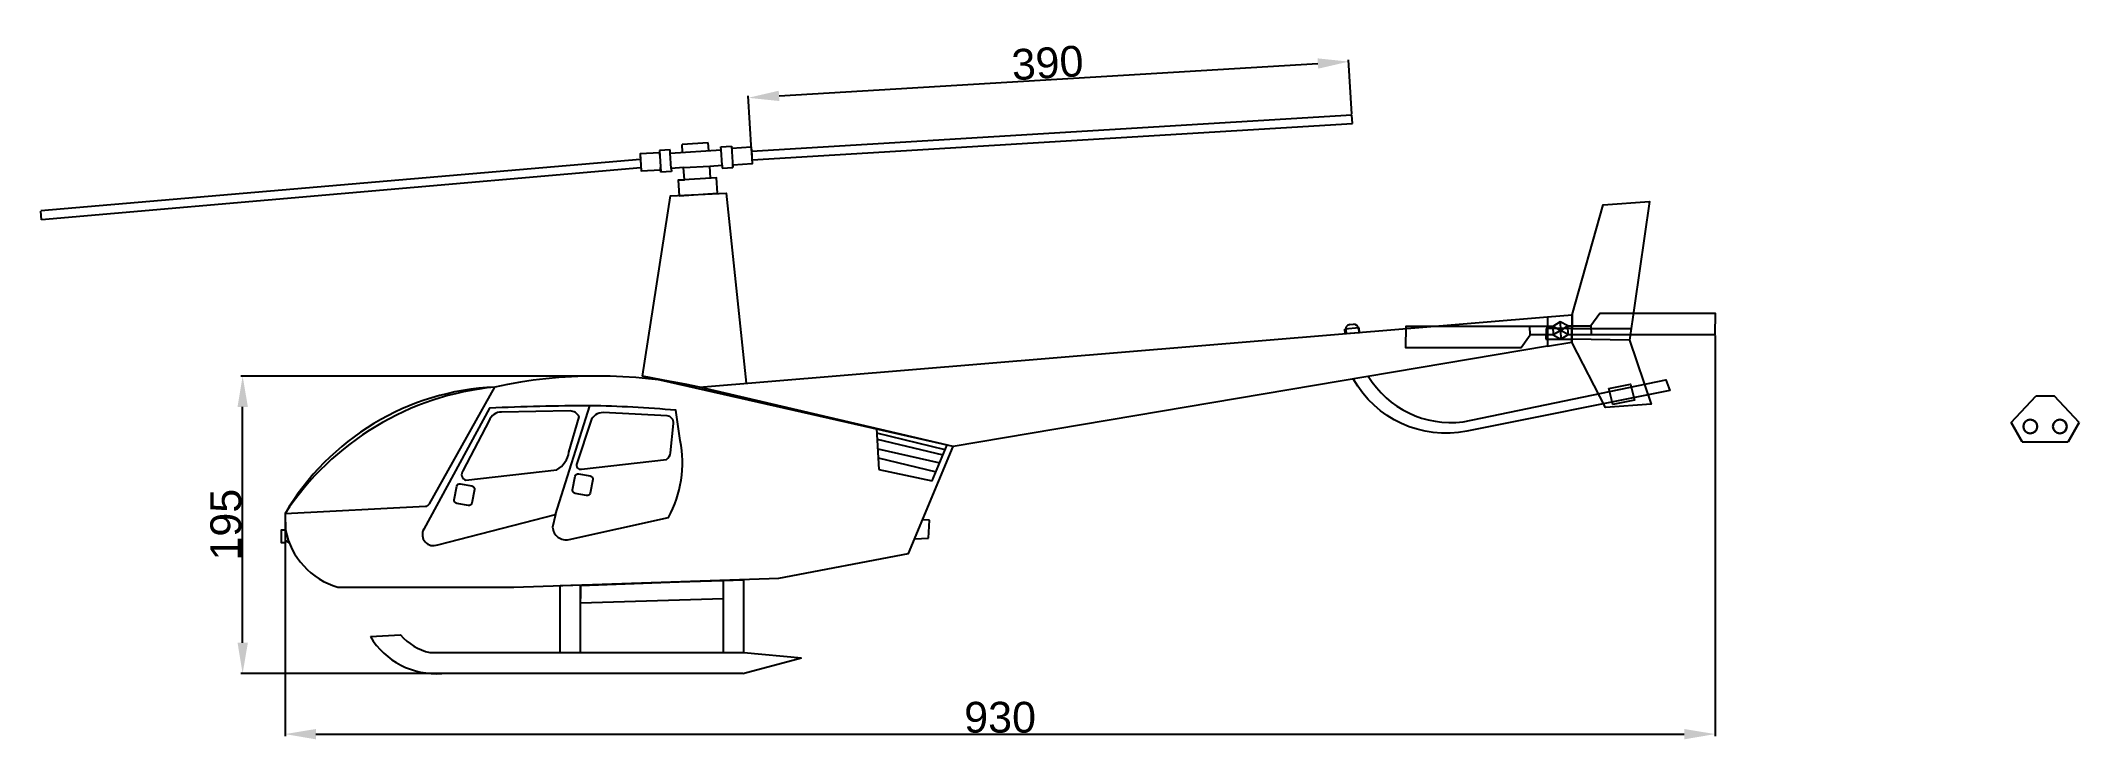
# Model space of a CAD drawing. Header units: centimetres. Extents: x 246 to 1569, y 269 to 723.
import ezdxf

# ---------------------------------------------------------------- set-up
doc = ezdxf.new("R2010")
doc.units = ezdxf.units.CM
for name, color, linetype in [('Aripi Spate', 7, 'Continuous'), ('Cablu aripi spate', 7, 'Continuous'), ('Carlinga', 7, 'Continuous'), ('Coada', 7, 'Continuous'), ('Elice', 7, 'Continuous'), ('Elice spate', 7, 'Continuous'), ('Faruri', 7, 'Continuous'), ('Parbriz frontal', 7, 'Continuous'), ('Picioare', 7, 'Continuous'), ('Sistem de ventilatie motor', 7, 'Continuous'), ('Toba de esapament', 7, 'Continuous'), ('Usi', 7, 'Continuous')]:
    doc.layers.add(name, color=color, linetype=linetype)
doc.styles.get("Standard").update_dxf_attribs({"font": 'arial.ttf'})
doc.dimstyles.new('ISO-25', dxfattribs={"dimtxt": 2.5, "dimasz": 2.5, "dimexe": 1.25, "dimexo": 0.625, "dimtad": 1, "dimtxsty": 'Standard', "dimcen": 2.5, "dimadec": 0, "dimazin": 0, "dimtfac": 1, "dimtmove": 0, "dimatfit": 3, "dimfxl": 1, "dimarcsym": 0})

# ---------------------------------------------------------------- blocks, each defined once
blk = doc.blocks.new('*D12')
at = {"color": 0, "lineweight": -2, "transparency": 16777216}
for p, q in [((1332.7, 531.4), (1332.7, 271.4)), ((404.9, 415.3), (404.9, 271.4)), ((424.9, 272.7), (1312.7, 272.7))]:
    blk.add_line(p, q, dxfattribs=at)
at = {"color": 0, "transparency": 16777216}
for points in [[(424.9, 276), (424.9, 269.3), (404.9, 272.7)], [(1312.7, 276), (1312.7, 269.3), (1332.7, 272.7)]]:
    blk.add_solid(points, dxfattribs=at)
at = {"layer": 'Defpoints', "color": 0, "transparency": 16777216}
for p in [(1332.7, 532), (404.9, 415.9), (1332.7, 272.7)]:
    blk.add_point(p, dxfattribs=at)
at = {"color": 0, "transparency": 16777216, "insert": (868.8, 283.5), "char_height": 20, "attachment_point": 5}
blk.add_mtext('930', dxfattribs=at)
blk = doc.blocks.new('*D13')
at = {"color": 0, "lineweight": -2, "transparency": 16777216}
for p, q in [((606.8, 505.1), (376.2, 505.1)), ((377.4, 332), (377.4, 485.1)), ((603.7, 312), (376.2, 312))]:
    blk.add_line(p, q, dxfattribs=at)
at = {"color": 0, "transparency": 16777216}
for points in [[(374.1, 485.1), (380.8, 485.1), (377.4, 505.1)], [(374.1, 332), (380.8, 332), (377.4, 312)]]:
    blk.add_solid(points, dxfattribs=at)
at = {"layer": 'Defpoints', "color": 0, "transparency": 16777216}
for p in [(377.4, 505.1), (607.4, 505.1), (604.3, 312)]:
    blk.add_point(p, dxfattribs=at)
at = {"color": 0, "transparency": 16777216, "insert": (366.6, 408.6), "char_height": 20, "attachment_point": 5, "rotation": 90}
blk.add_mtext('195', dxfattribs=at)
blk = doc.blocks.new('*D14')
at = {"color": 0, "lineweight": -2, "transparency": 16777216}
for p, q in [((725.4, 686.9), (1075, 708)), ((1097, 675.1), (1094.9, 710.4)), ((707.5, 651.6), (705.4, 687))]:
    blk.add_line(p, q, dxfattribs=at)
at = {"color": 0, "transparency": 16777216}
for points in [[(1074.8, 711.3), (1075.2, 704.6), (1095, 709.2)], [(725.2, 690.3), (725.6, 683.6), (705.4, 685.7)]]:
    blk.add_solid(points, dxfattribs=at)
at = {"layer": 'Defpoints', "color": 0, "transparency": 16777216}
for p in [(1095, 709.2), (1097.1, 674.5), (707.5, 651)]:
    blk.add_point(p, dxfattribs=at)
at = {"color": 0, "transparency": 16777216, "insert": (899.6, 708.3), "char_height": 20, "attachment_point": 5, "rotation": 3.445}
blk.add_mtext('390', dxfattribs=at)

msp = doc.modelspace()

# ---------------------------------------------------------------- linework, layer by layer
for p in [(673.765, 497.972), (838.472, 459.428)]:
    msp.add_line(p, (636.716, 505.123))
at = {"layer": 'Aripi Spate'}
for p, q in [((1239.87, 544.871), (1239.702, 527.109)), ((1223.073, 535.966), (1222.812, 529.144)), ((1222.812, 529.144), (1239.719, 528.931)), ((1239.786, 535.99), (1223.073, 535.966)), ((1239.786, 535.99), (1278.218, 536.045)), ((1277.126, 528.46), (1239.719, 528.931))]:
    msp.add_line(p, q, dxfattribs=at)
msp.add_lwpolyline([(1239.87, 544.871), (1260.114, 616.136), (1290.067, 618.304), (1277.126, 528.46), (1291.281, 486.78), (1261.628, 484.611), (1239.702, 527.109)], dxfattribs=at)
at = {"layer": 'Cablu aripi spate'}
for p, q in [((1101.83, 536.318), (1092.424, 535.454)), ((1092.645, 532.658), (1092.424, 535.454)), ((1092.645, 532.658), (1102.081, 533.472)), ((1093.01, 535.27), (1093.221, 532.722)), ((1095.752, 538.507), (1098.027, 538.696)), ((1101.264, 535.954), (1101.475, 533.406)), ((1102.081, 533.472), (1101.83, 536.318))]:
    msp.add_line(p, q, dxfattribs=at)
msp.add_lwpolyline([(1107.554, 505.033, 0.29423929), (1169.18, 475.336), (1300.796, 502.724), (1303.309, 495.787), (1171.693, 469.22, -0.32425687), (1097.91, 503.246)], format="xyb", dxfattribs=at)
msp.add_lwpolyline([(1263.685, 497.07), (1277.815, 499.861), (1280.392, 489.475), (1266.262, 486.683)], close=True, dxfattribs=at)
for centre, start, end in [((1095.999, 535.518), 94.735883, 184.735883), ((1098.275, 535.706), 4.735883, 94.735883)]:
    msp.add_arc(centre, 3, start, end, dxfattribs=at)
at = {"layer": 'Carlinga'}
msp.add_line((838.472, 459.428), (673.765, 497.972), dxfattribs=at)
msp.add_lwpolyline([(404.91, 415.881), (405.239, 405.145, 0.28157797), (439.207, 368.093), (553.394, 368.093), (725.227, 373.986), (809.302, 389.829), (838.472, 459.428)], format="xyb", dxfattribs=at)
msp.add_arc((607.438, 193.98), 311.143, 77.691859, 102.308141, dxfattribs=at)
at = {"layer": 'Coada'}
for p, q in [((673.765, 497.972), (1223.925, 543.55)), ((1223.925, 543.55), (1223.925, 524.448)), ((1223.925, 524.448), (838.472, 459.428))]:
    msp.add_line(p, q, dxfattribs=at)
msp.add_lwpolyline([(636.716, 505.123), (655.023, 622.021), (691.107, 623.846), (703.987, 500.476)], dxfattribs=at)
at = {"layer": 'Elice'}
for p, q in [((707.528, 651.019), (1097.063, 674.717)), ((1097.422, 668.952), (1097.078, 674.47)), ((707.872, 645.501), (1097.422, 668.952)), ((635.208, 649.281), (635.552, 643.763)), ((654.73, 651.849), (647.744, 651.413)), ((647.744, 651.413), (648.615, 637.44)), ((647.744, 651.413), (647.93, 648.419)), ((654.855, 649.853), (654.73, 651.849)), ((679.495, 656.398), (662.528, 655.341)), ((662.839, 650.35), (662.528, 655.341)), ((679.806, 651.408), (679.495, 656.398)), ((687.666, 653.902), (694.653, 654.337)), ((687.791, 651.906), (687.666, 653.902)), ((694.653, 654.337), (695.524, 640.365)), ((694.653, 654.337), (694.839, 651.343)), ((707.356, 653.779), (707.7, 648.26)), ((635.266, 645.721), (246.441, 612.351)), ((635.731, 640.212), (246.926, 606.595)), ((648.615, 637.44), (648.428, 640.435)), ((655.601, 637.876), (648.615, 637.44)), ((655.477, 639.872), (655.601, 637.876)), ((688.413, 641.925), (688.537, 639.929)), ((688.537, 639.929), (695.524, 640.365)), ((695.524, 640.365), (695.337, 643.359)), ((246.926, 606.595), (246.461, 612.105))]:
    msp.add_line(p, q, dxfattribs=at)
for points in [[(647.828, 650.068), (635.208, 649.281), (635.896, 638.244), (648.516, 639.031)], [(663.461, 640.37), (655.477, 639.872), (654.855, 649.853), (687.791, 651.906)], [(680.428, 641.427), (688.413, 641.925), (687.791, 651.906)], [(694.737, 652.992), (707.356, 653.779), (708.044, 642.742), (695.425, 641.955)], [(659.967, 632.136), (663.959, 632.385), (663.461, 640.37), (680.428, 641.427)], [(684.918, 633.692), (680.926, 633.443), (680.428, 641.427)], [(685.541, 623.711), (684.918, 633.692), (659.967, 632.136), (660.589, 622.156), (685.541, 623.711)]]:
    msp.add_lwpolyline(points, dxfattribs=at)
at = {"layer": 'Elice spate'}
for p, q in [((1223.925, 543.55), (1239.87, 544.871)), ((1223.925, 543.55), (1223.925, 524.448)), ((1239.702, 527.109), (1239.87, 544.871)), ((1227.473, 537.351), (1212.473, 537.351)), ((1227.612, 531.759), (1212.612, 531.759)), ((1232.386, 534.675), (1227.473, 537.351)), ((1232.386, 534.675), (1227.612, 531.759)), ((1232.247, 540.267), (1232.386, 534.675)), ((1232.386, 534.675), (1237.16, 537.591)), ((1237.298, 531.998), (1232.386, 534.675)), ((1232.386, 534.675), (1232.524, 529.082)), ((1237.16, 537.591), (1252.16, 537.591)), ((1237.298, 531.998), (1252.298, 531.998)), ((1223.925, 524.448), (1239.702, 527.109))]:
    msp.add_line(p, q, dxfattribs=at)
for points in [[(1252.298, 531.998), (1332.699, 531.998), (1332.972, 545.728), (1257.972, 545.728), (1252.16, 537.591)], [(1212.473, 537.351), (1132.072, 537.351), (1131.8, 523.621), (1206.8, 523.621), (1212.612, 531.759)], [(1237.16, 537.591), (1232.247, 540.267), (1227.473, 537.351), (1227.612, 531.759), (1232.524, 529.082), (1237.298, 531.998)]]:
    msp.add_lwpolyline(points, close=True, dxfattribs=at)
at = {"layer": 'Faruri', "extrusion": (1.83697e-16, -1.83697e-16, -1)}
for p, q in [((1524.683, 475.054, 233.92), (1540.815, 492.143, 233.92)), ((1568.853, 475.054, 233.92), (1552.815, 492.143, 233.92)), ((1531.795, 462.432, 233.92), (1561.795, 462.432, 233.92))]:
    msp.add_line(p, q, dxfattribs=at)
at = {"layer": 'Faruri', "extrusion": (0, 1, -1.83697e-16)}
msp.add_line((1552.815, 492.143, 233.92), (1540.815, 492.143, 233.92), dxfattribs=at)
at = {"layer": 'Faruri', "lineweight": 30, "extrusion": (3.67394e-16, -1.22465e-16, -1)}
msp.add_line((1531.801, 462.421, 233.92), (1524.683, 475.054, 233.92), dxfattribs=at)
at = {"layer": 'Faruri', "lineweight": 30, "extrusion": (0, -1.22465e-16, -1)}
msp.add_line((1561.83, 462.398, 233.92), (1568.907, 475.054, 233.92), dxfattribs=at)
at = {"layer": 'Faruri'}
msp.add_line((405.239, 398.459), (407.787, 396.769), dxfattribs=at)
msp.add_lwpolyline([(405.239, 405.145), (402.433, 405.145), (402.433, 397.003), (405.239, 397.003)], close=True, dxfattribs=at)
at = {"layer": 'Faruri', "lineweight": 30, "extrusion": (3.67394e-16, -1.22465e-16, -1)}
for centre in [(-1537.157, 472.392, -233.92), (-1556.38, 472.392, -233.92)]:
    msp.add_circle(centre, 4.5, dxfattribs=at)
at = {"layer": 'Parbriz frontal'}
for p, q in [((498.544, 422.124), (541.112, 497.972)), ((404.91, 415.881), (496.083, 420.596))]:
    msp.add_line(p, q, dxfattribs=at)
for centre, radius, start, end in [((558.964, 314.315), 184.522, 95.551923, 146.603817), ((548.47, 331.727), 166.408, 92.534254, 149.621487), ((495.928, 423.592), 3, 272.96049, 330.697516)]:
    msp.add_arc(centre, radius, start, end, dxfattribs=at)
at = {"layer": 'Picioare'}
for p, q in [((583.36, 369.121), (702.656, 372.755)), ((596.532, 369.121), (689.337, 372.698)), ((689.337, 325.585), (689.337, 372.698)), ((702.509, 325.585), (702.656, 372.755)), ((596.532, 325.585), (596.532, 369.121)), ((596.532, 357.962), (689.337, 360.792)), ((583.36, 325.585), (596.532, 325.585)), ((596.532, 325.585), (596.532, 325.585)), ((596.532, 325.585), (596.532, 325.585)), ((596.532, 325.585), (689.337, 325.585)), ((689.337, 325.585), (702.509, 325.585)), ((701.981, 312.019), (739.933, 322.255)), ((702.509, 325.585), (739.933, 322.255)), ((701.981, 312.019), (506.6, 312.019))]:
    msp.add_line(p, q, dxfattribs=at)
at = {"layer": 'Picioare', "extrusion": (0, 1, -1.83697e-16)}
msp.add_line((596.532, 369.121), (596.532, 360.747), dxfattribs=at)
at = {"layer": 'Picioare'}
msp.add_lwpolyline([(460.268, 335.942), (479.907, 337.018, 0.15238337), (498.755, 325.585), (583.36, 325.585), (583.36, 369.121)], format="xyb", dxfattribs=at)
msp.add_arc((503.006, 361.885), 49.995, 211.258764, 274.123007, dxfattribs=at)
at = {"layer": 'Sistem de ventilatie motor'}
for p, q in [((788.667, 471.083), (790.231, 444.524)), ((833.183, 457.314), (788.848, 468.011)), ((789.074, 464.163), (831.754, 453.868)), ((789.449, 457.803), (829.611, 448.703)), ((789.787, 452.061), (827.239, 442.984)), ((824.772, 437.037), (834.451, 460.369)), ((790.231, 444.524), (824.772, 437.037))]:
    msp.add_line(p, q, dxfattribs=at)
at = {"layer": 'Toba de esapament'}
for p, q in [((822.925, 411.588), (818.478, 411.722)), ((822.386, 399.788), (822.925, 411.588)), ((813.306, 399.381), (822.386, 399.788))]:
    msp.add_line(p, q, dxfattribs=at)
at = {"layer": 'Usi'}
msp.add_lwpolyline([(580.347, 415.277), (578.508, 407.114, 0.47498321), (589.185, 399.024), (653.7, 413.351, 0.17574895), (661.249, 463.213), (658.39, 482.855, 0.01939698), (602.735, 485.819, 0.00962516), (537.539, 484.311), (494.853, 405.671, 0.70668692), (503.936, 395.584), (580.347, 415.277), (602.735, 485.819)], format="xyb", dxfattribs=at)
for points in [[(522.113, 437.458), (581.315, 444.332, 0.22979747), (589.122, 455.663), (595.771, 478.668, 0.26311812), (589.858, 482.503), (545.274, 481.659, 0.33549776), (537.335, 476.175), (520.167, 443.544, 0.48493915)], [(597.171, 444.642), (652.302, 450.844, 0.20975291), (655.085, 455.362), (656.91, 474.213, 0.42121602), (652.779, 479.339), (611.237, 481.359, 0.33549776), (603.298, 475.874), (594.225, 448.363, 0.60675259)], [(595.356, 441.619), (602.913, 440.234, -0.41421356), (604.519, 437.906), (602.915, 429.155, -0.41421356), (600.587, 427.548), (593.03, 428.934, -0.41421356), (591.423, 431.262), (593.028, 440.013, -0.41421356)], [(518.615, 435.157), (526.172, 433.772, -0.41421356), (527.779, 431.444), (526.174, 422.693, -0.41421356), (523.846, 421.086), (516.289, 422.472, -0.41421356), (514.683, 424.8), (516.287, 433.551, -0.41421356)]]:
    msp.add_lwpolyline(points, format="xyb", close=True, dxfattribs=at)

# ---------------------------------------------------------------- dimensions: what is measured, and where the dimension line sits
dim = msp.add_aligned_dim(p1=(707.528, 651.019), p2=(1097.078, 674.47), distance=34.767, text='390', dimstyle='ISO-25', override={"dimtxt": 20, "dimasz": 20})
dim.commit()
dim.dimension.update_dxf_attribs({"geometry": '*D14', "text_midpoint": (899.562, 708.273)})
dim = msp.add_linear_dim(base=(1332.699, 272.682), p1=(404.91, 415.881), p2=(1332.699, 531.998), text='930', dimstyle='ISO-25', override={"dimtxt": 20, "dimasz": 20})
dim.commit()
dim.dimension.update_dxf_attribs({"geometry": '*D12', "text_midpoint": (868.804, 283.525)})
dim = msp.add_linear_dim(base=(377.446, 505.123), p1=(604.291, 312.019), p2=(607.438, 505.123), angle=90, text='195', dimstyle='ISO-25', override={"dimtxt": 20, "dimasz": 20})
dim.commit()
dim.dimension.update_dxf_attribs({"geometry": '*D13', "text_midpoint": (366.61, 408.571)})

doc.saveas('drawing.dxf')
